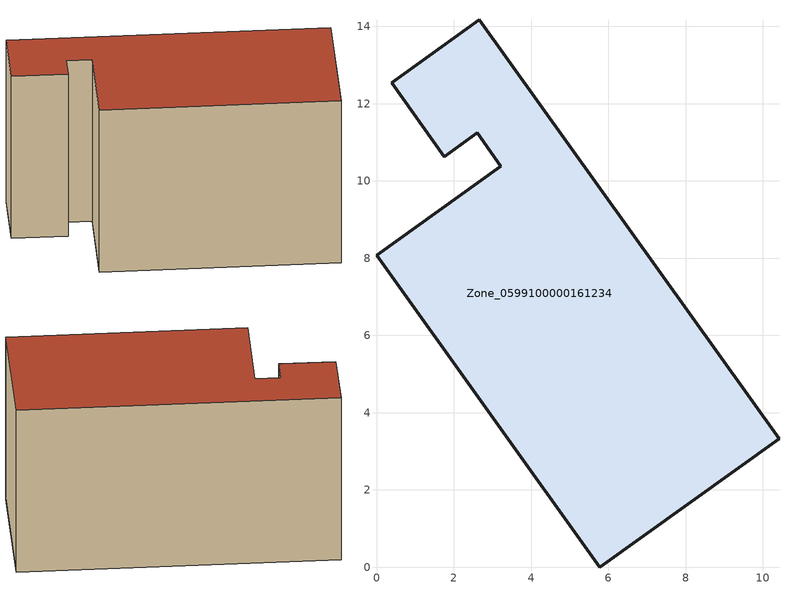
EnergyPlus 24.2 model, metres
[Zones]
Zone_0599100000161234
 floor ground (C_G): 10.42,3.32 5.78,0 0,8.08 3.22,10.38 2.61,11.24 1.75,10.62 0.39,12.54 2.66,14.17 z0
 wall outside (C_F): 2.66,14.17 0.39,12.54 1.75,10.62 2.61,11.24 3.22,10.38 0,8.08 5.78,0 10.42,3.32 2.66,14.17 z0:7.81
 roof outside (C_R): 10.42,3.32 2.66,14.17 0.39,12.54 1.75,10.62 2.61,11.24 3.22,10.38 0,8.08 5.78,0 z7.81
[BUILDING]
Pand.0599100000161234: North Axis=0; Terrain=City; Loads Convergence Tolerance Value=0.04; Temperature Convergence Tolerance Value=0.4; Solar Distribution=FullExterior; Maximum Number of Warmup Days=25; Minimum Number of Warmup Days=1
[Site:Location]
Rotterdam.The.Hague.AP_ZH_NLD Design_Conditions: Latitude=51.96; Longitude=4.45; Time Zone=1; Elevation=-4.5
[SITE:GROUNDTEMPERATURE:BUILDINGSURFACE]
18, 18, 18, 18, 18, 18, 18, 18, 18, 18, 18, 18
[MATERIAL] Thermal Absorptance=0.9; Solar Absorptance=0.7; Visible Absorptance=0.7
Name | Roughness | Thickness | Conductivity | Density | Specific Heat
G.TI.1975-1991 | MediumSmooth | 0.15 | 0.288461 | 540 | 1210
F.TI.1975-1991 | Rough | 0.3 | 0.230769 | 1920 | 840
R.TI.1975-1991 | MediumRough | 0.2 | 0.153846 | 1500 | 1000
[CONSTRUCTION]
C_G: G.TI.1975-1991
C_F: F.TI.1975-1991
C_R: R.TI.1975-1991
[ZONE]
Zone_0599100000161234: Type=1; Multiplier=1; Ceiling Height=Autocalculate; Volume=Autocalculate; Floor Area=autocalculate; Part of Total Floor Area=Yes
[ZONEINFILTRATION:DESIGNFLOWRATE]
Infil_Zone_0599100000161234: Zone or ZoneList or Space or SpaceList=Zone_0599100000161234; Schedule=AlwaysOn; Design Flow Rate Calculation Method=Flow/Area; Flow Rate per Floor Area=0.003; Constant Term Coefficient=1; Temperature Term Coefficient=0; Velocity Term Coefficient=0; Velocity Squared Term Coefficient=0
[HVACTEMPLATE:ZONE:IDEALLOADSAIRSYSTEM]
Zone_0599100000161234: Maximum Heating Supply Air Temperature=50; Minimum Cooling Supply Air Temperature=13; Maximum Heating Supply Air Humidity Ratio=0.0156; Minimum Cooling Supply Air Humidity Ratio=0.0077; Heating Limit=NoLimit; Cooling Limit=NoLimit; Dehumidification Control Type=ConstantSensibleHeatRatio; Cooling Sensible Heat Ratio=0.7; Dehumidification Setpoint=60; Humidification Control Type=None; Humidification Setpoint=30; Outdoor Air Method=None; Outdoor Air Flow Rate per Person=0.00944; Outdoor Air Flow Rate per Zone Floor Area=0; Outdoor Air Flow Rate per Zone=0; Demand Controlled Ventilation Type=None; Outdoor Air Economizer Type=NoEconomizer; Heat Recovery Type=None; Sensible Heat Recovery Effectiveness=0.7; Latent Heat Recovery Effectiveness=0.65
[ZONECONTROL:THERMOSTAT]
ThermostatControl_Zone_0599100000161234: Zone or ZoneList=Zone_0599100000161234; Control Type Schedule=DualSetpointControlType; Control 1=Thermostat_Zone_0599100000161234; Temperature Difference Between Cutout And Setpoint=0
[THERMOSTATSETPOINT:DUALSETPOINT]
Thermostat_Zone_0599100000161234: Heating Setpoint Temperature Schedule=HeatingSetpoint_Zone_0599100000161234; Cooling Setpoint Temperature Schedule=CoolingSetpoint_Zone_0599100000161234
[SCHEDULE:COMPACT]
HeatingSetpoint_Zone_0599100000161234: Through: 12/31, For: AllDays, Until: 24:00, 21
CoolingSetpoint_Zone_0599100000161234: Through: 12/31, For: AllDays, Until: 24:00, 24
DualSetpointControlType: Through: 12/31, For: AllDays, Until: 24:00, 4
AlwaysOn: Through: 12/31, For: AllDays, Until: 24:00, 1
